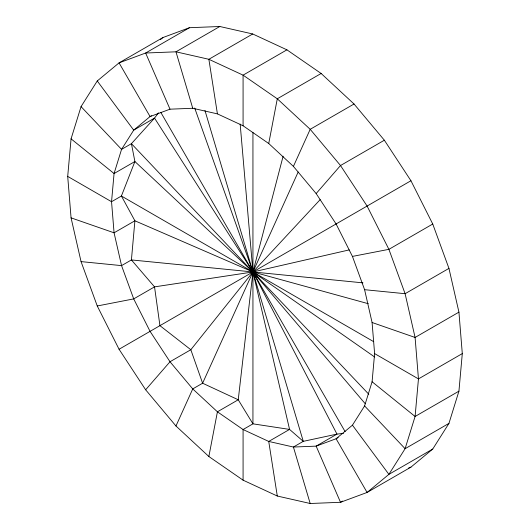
<?xml version="1.0" encoding="UTF-8"?>
<svg xmlns="http://www.w3.org/2000/svg" width="530" height="530" viewBox="0 0 530 530"><rect width="100%" height="100%" fill="white"/><g stroke="black" fill="none" stroke-linecap="round" stroke-linejoin="round"><path stroke-width="0.79" d="M67.701 176.404L71.066 138.84L81.05 106.616L97.255 80.957L119.064 62.865L162.909 37.55L189.488 27.706L219.811 26.5L252.711 33.973L286.922 49.833L321.134 73.478L354.033 103.999L384.356 140.218L410.935 180.743L432.745 224.024L448.95 268.392L458.934 312.144L462.299 353.596L458.934 391.16L448.95 423.384L432.745 449.042L410.935 467.135L367.091 492.45L340.512 502.294L310.189 503.5L277.289 496.027L243.078 480.167L208.866 456.522L175.967 426.001L145.644 389.782L119.064 349.257L97.255 305.976L81.05 261.608L71.066 217.856L67.701 176.404L111.545 201.718L114.069 232.809L121.555 265.623L133.712 298.894L150.07 331.356L170.004 361.751L192.741 388.914L217.419 411.803L243.078 429.538L268.736 441.437L293.415 447.042L316.152 446.134L336.086 438.754L338.2 437.528M432.745 449.042L388.901 474.357L367.091 492.45L336.086 438.754L352.443 425.179L364.6 405.94L372.087 381.766L374.611 353.596L372.087 322.505L364.6 289.691L352.443 256.414L336.086 223.958L316.152 193.563L293.415 166.393L268.736 143.511L243.078 125.776L217.419 113.877L192.741 108.272L170.004 109.18L150.07 116.56L133.712 130.135L121.555 149.374L114.069 173.542L111.545 201.718L121.41 196.02L134.898 161.524L131.42 143.676L154.535 118.111L158.463 112.844M208.866 456.522L217.419 411.803L238.242 399.779L252.942 271.963L283.113 156.224M268.736 143.511L277.289 98.792L321.134 73.478M175.967 426.001L192.741 388.914L202.606 383.223L298.178 171.978M293.415 166.393L310.189 129.307L354.033 103.999M145.644 389.782L170.004 361.751L190.827 349.727L252.942 271.963L320.173 199.624M316.152 193.563L340.512 165.532L384.356 140.218M160.418 39.617L162.909 37.55M189.488 27.706L145.644 53.02L119.064 62.865L150.07 116.56L151.481 115.745M219.811 26.5L175.967 51.814L145.644 53.02L170.004 109.18M252.711 33.973L208.866 59.287L175.967 51.814L192.741 108.272M286.922 49.833L243.078 75.147L208.866 59.287L217.419 113.877M119.064 349.257L335.934 224.044M336.086 223.958L410.935 180.743M432.745 224.024L388.901 249.339L352.443 256.414M448.95 268.392L405.106 293.706L364.6 289.691M458.934 312.144L415.089 337.458L372.087 322.505M462.299 353.596L418.455 378.91L415.089 416.474L405.106 448.698L388.901 474.357L352.443 425.179M458.934 391.16L415.089 416.474L372.087 381.766M448.95 423.384L405.106 448.698L364.6 405.94M342.632 501.069L340.512 502.294L316.152 446.134L336.981 434.11L343.506 433.341M408.656 467.983L410.935 467.135M349.204 249.908L252.942 271.963L154.535 286.869L133.712 298.894L97.255 305.976M362.97 282.861L131.42 259.925L121.555 265.623L81.05 261.608M368.257 303.697L252.942 271.963L134.898 220.785L121.41 196.02L373.756 341.711M71.066 217.856L114.069 232.809L134.898 220.785L131.42 259.925L154.535 286.869L159.934 325.659L190.827 349.727L202.606 383.223L238.242 399.779L252.942 423.841L289.565 429.413L303.279 441.344L336.981 434.11L252.942 271.963L154.535 118.111L133.712 130.135L97.255 80.957M374.611 353.596L418.455 378.91L415.089 337.458L405.106 293.706L388.901 249.339L367.091 206.057L340.512 165.532L310.189 129.307L277.289 98.792L243.078 75.147L243.078 125.776M374.65 356.988L252.942 271.963L134.898 161.524L114.069 173.542L71.066 138.84M368.787 394.247L131.42 143.676L121.555 149.374L81.05 106.616M365.25 403.741L252.942 271.963L194.695 108.034M160.762 112.3L345.123 431.625M204.958 110.492L303.279 441.344L293.415 447.042L310.189 503.5M277.289 496.027L268.736 441.437L289.565 429.413L252.942 271.963L240.163 124.04M252.942 132.46L252.942 423.841L243.078 429.538L243.078 480.167"/></g></svg>
